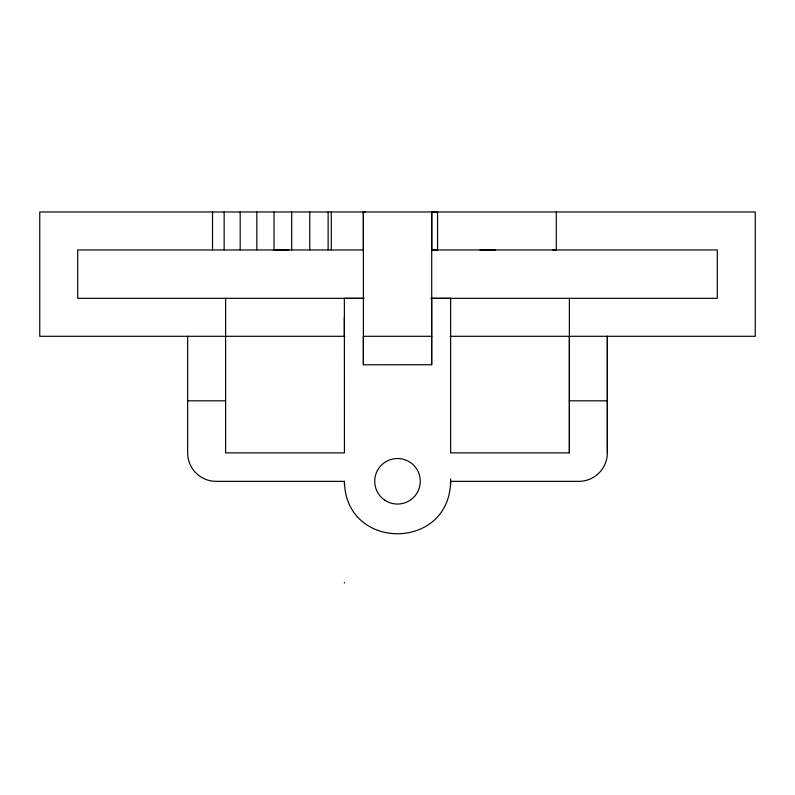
<?xml version="1.0" encoding="UTF-8"?>
<svg xmlns="http://www.w3.org/2000/svg" width="795" height="795" viewBox="0 0 795 795"><rect width="100%" height="100%" fill="white"/><g stroke="black" fill="none" stroke-linecap="round" stroke-linejoin="round"><path stroke-width="1.19" d="M212.533 249.948L212.533 211.987M224.15 249.948L224.15 211.987M240.179 249.948L240.179 211.987M256.825 249.948L256.825 211.987M274.027 249.948L274.027 211.987M291.695 249.948L291.695 211.987M309.752 249.948L309.752 211.987M328.136 249.948L328.136 211.987M331.286 249.948L331.286 211.987M344.364 336.295L344.364 298.334L363.365 298.354M365.442 211.987L363.365 211.987L363.365 249.958L77.711 249.938L77.711 298.334L364.14 298.334M344.941 336.295L39.75 336.295L39.75 211.987L437.558 211.987L437.558 249.948L431.725 249.958L431.725 211.987L755.25 211.987L755.25 336.295L450.059 336.295M450.636 299.139L450.636 298.334L431.606 298.354L431.665 364.746L363.385 364.766L363.375 336.295L431.725 336.295L431.725 211.997M556.301 211.987L556.301 249.948L552.823 249.948M450.636 298.334L450.636 452.882L569.379 452.882L569.379 336.295M607.34 452.882L607.34 336.295L607.34 452.882A28.461 28.461 0 0 1 578.869 481.343L450.636 481.353C449.533 551.203 345.388 551.233 344.444 481.353L216.131 481.353A28.471 28.471 0 0 1 187.66 452.882L187.66 336.295M431.665 364.746L431.725 336.295M363.385 364.766L363.365 211.997M450.526 484.771L450.636 478.819M480.051 249.958L495.225 249.938M431.725 249.958L717.289 249.938L717.289 298.334L430.87 298.334M187.66 400.819L225.611 400.819M569.379 400.819L607.34 400.819M273.619 249.938L288.774 249.958M344.444 481.353L344.474 484.771M344.364 317.314L344.444 452.882L225.611 452.882L225.611 298.334M569.379 298.334L569.379 452.882M344.364 582.506L344.364 583.013M384.85 500.224A22.777 22.777 0 0 0 420.227 482.784A22.777 22.777 0 0 0 387.423 460.861A22.777 22.777 0 0 0 384.85 500.224"/></g></svg>
